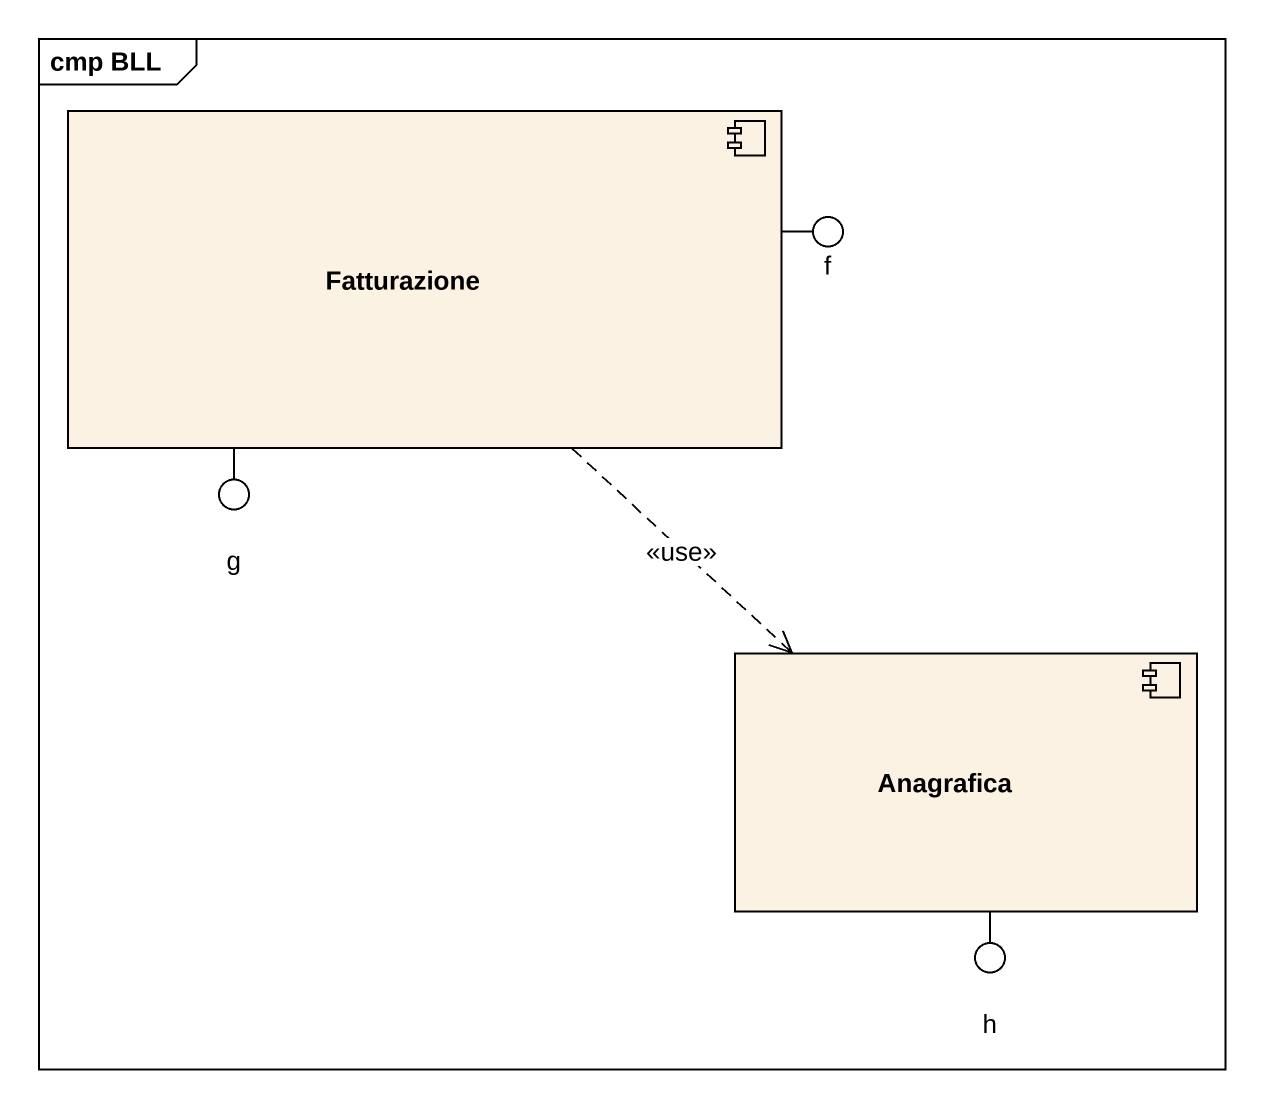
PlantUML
@startuml
mainframe cmp BLL
component Fatturazione
() f
() g
component Anagrafica
() h
Fatturazione -right- f
Fatturazione -- g
Anagrafica -- h
Fatturazione ..> Anagrafica : <<use>>
@enduml
